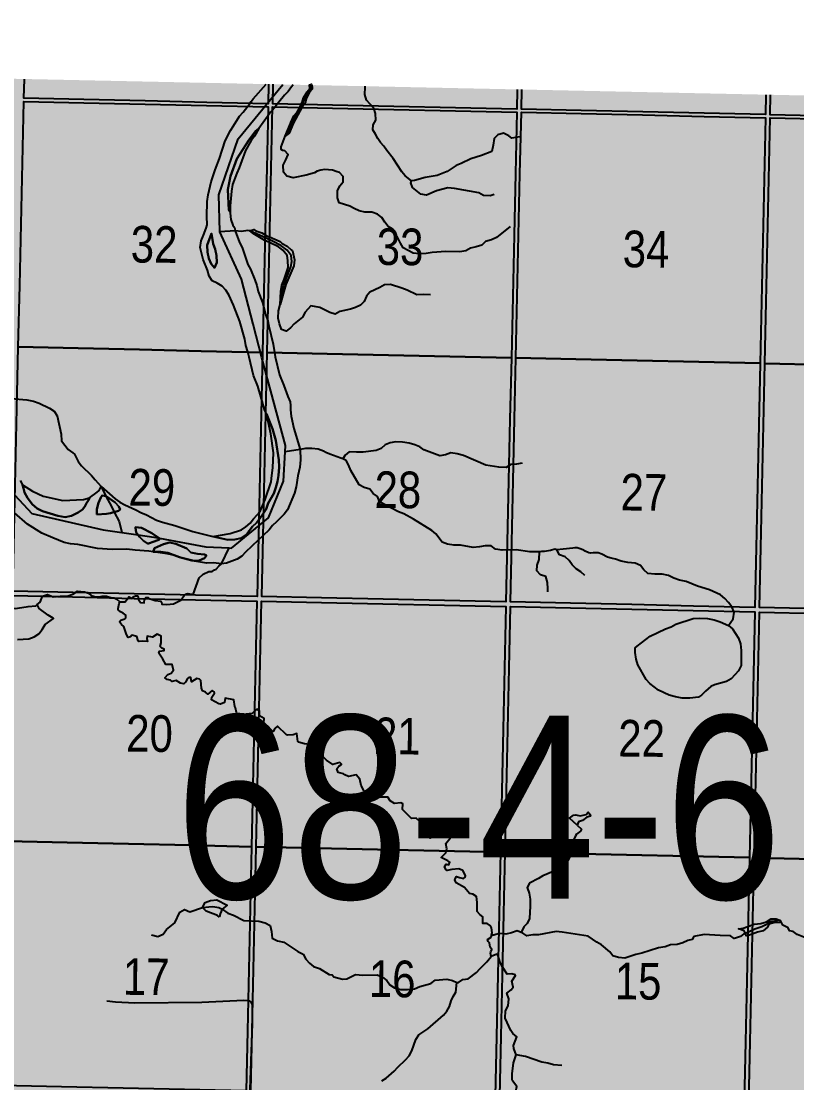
# Model space of a CAD drawing. Extents: x 406396 to 410344, y 6062839 to 6066265.
# Drawn here: x 409438.9 to 409607.9, y 6064032.7 to 6064264 of the extents above; entities that cross this region are included whole.
import ezdxf

# ---------------------------------------------------------------- set-up
doc = ezdxf.new("R2010")
doc.units = 0
doc.header["$LTSCALE"] = 5
doc.linetypes.add('DASHED2', pattern=[9.525, 6.35, -3.175])
for name, color, linetype in [('Quarters', 8, 'Continuous'), ('RoadSeg', 57, 'DASHED2'), ('T-WATER', 160, 'Continuous')]:
    doc.layers.add(name, color=color, linetype=linetype)
doc.layers.add('ROUTE-MAP-BACKGROUND-H', color=7, linetype='Continuous', true_color=0xf0ebff)
doc.styles.add('120', font='ARIALN.TTF', dxfattribs={"height": 13})

msp = doc.modelspace()

# ---------------------------------------------------------------- hatches: boundary and pattern name
at = {"layer": 'ROUTE-MAP-BACKGROUND-H'}
h = msp.add_hatch(color=256, dxfattribs=at)
h.dxf.hatch_style = 1
h.paths.add_polyline_path([(410258.66, 6063255.58), (410260.58, 6063368.34), (410268.76, 6064233.9), (408843.43, 6064264.01), (408831.79, 6063292.96), (408823.13, 6062965.95), (408855.63, 6062965.09), (408869, 6062964.74), (410253.21, 6062935.45)])

# ---------------------------------------------------------------- linework, layer by layer
at = {"layer": 'Quarters'}
for points in [[(409492.76, 6064250.29), (409492.67, 6064246.04), (409479.29, 6064246.33), (409465.9, 6064246.63), (409452.52, 6064246.92), (409439.47, 6064247.21), (409439.56, 6064251.41)], [(409546.97, 6064249.14), (409546.88, 6064244.85), (409533.49, 6064245.14), (409520.11, 6064245.44), (409506.72, 6064245.73), (409493.67, 6064246.02), (409493.77, 6064250.27)], [(409601.18, 6064248), (409601.08, 6064243.66), (409587.7, 6064243.95), (409574.32, 6064244.25), (409560.93, 6064244.54), (409547.88, 6064244.83), (409547.97, 6064249.12)], [(409655.38, 6064246.85), (409655.29, 6064242.47), (409641.91, 6064242.76), (409628.52, 6064243.06), (409615.14, 6064243.35), (409602.09, 6064243.64), (409602.18, 6064247.98)]]:
    msp.add_lwpolyline(points, dxfattribs=at)
for points in [[(409491.46, 6064191.85), (409478.07, 6064192.14), (409464.68, 6064192.44), (409451.29, 6064192.73), (409438.23, 6064193.02), (409438.54, 6064206.4), (409438.84, 6064219.78), (409439.15, 6064233.16), (409439.45, 6064246.54), (409452.5, 6064246.25), (409465.89, 6064245.96), (409479.27, 6064245.66), (409492.66, 6064245.37), (409492.36, 6064231.99), (409492.06, 6064218.61), (409491.76, 6064205.23)], [(409545.69, 6064190.66), (409532.3, 6064190.95), (409518.91, 6064191.25), (409505.52, 6064191.54), (409492.46, 6064191.83), (409492.76, 6064205.21), (409493.06, 6064218.59), (409493.36, 6064231.97), (409493.66, 6064245.35), (409506.71, 6064245.06), (409520.09, 6064244.77), (409533.48, 6064244.47), (409546.86, 6064244.18), (409546.57, 6064230.8), (409546.27, 6064217.42), (409545.98, 6064204.04)], [(409599.91, 6064189.47), (409586.52, 6064189.76), (409573.13, 6064190.06), (409559.75, 6064190.35), (409546.69, 6064190.64), (409546.98, 6064204.02), (409547.28, 6064217.4), (409547.57, 6064230.78), (409547.87, 6064244.16), (409560.92, 6064243.87), (409574.3, 6064243.58), (409587.69, 6064243.28), (409601.07, 6064242.99), (409600.78, 6064229.61), (409600.49, 6064216.23), (409600.2, 6064202.85)], [(409654.14, 6064188.28), (409640.75, 6064188.57), (409627.36, 6064188.87), (409613.97, 6064189.16), (409600.92, 6064189.45), (409601.21, 6064202.83), (409601.5, 6064216.21), (409601.79, 6064229.59), (409602.07, 6064242.97), (409615.12, 6064242.68), (409628.51, 6064242.39), (409641.89, 6064242.09), (409655.28, 6064241.8), (409654.99, 6064228.42), (409654.71, 6064215.04), (409654.43, 6064201.66)], [(409491.46, 6064191.85), (409491.16, 6064178.47), (409490.86, 6064165.09), (409490.56, 6064151.71), (409490.27, 6064138.66), (409476.88, 6064138.95), (409463.48, 6064139.25), (409450.09, 6064139.54), (409437.03, 6064139.83), (409437.32, 6064152.88), (409437.63, 6064166.26), (409437.93, 6064179.64), (409438.23, 6064193.02), (409451.29, 6064192.73), (409464.68, 6064192.44), (409478.07, 6064192.14)], [(409545.69, 6064190.66), (409545.39, 6064177.28), (409545.1, 6064163.9), (409544.81, 6064150.52), (409544.52, 6064137.47), (409531.13, 6064137.76), (409517.73, 6064138.06), (409504.34, 6064138.35), (409491.28, 6064138.64), (409491.57, 6064151.69), (409491.86, 6064165.07), (409492.16, 6064178.45), (409492.46, 6064191.83), (409505.52, 6064191.54), (409518.91, 6064191.25), (409532.3, 6064190.95)], [(409599.91, 6064189.47), (409599.63, 6064176.09), (409599.34, 6064162.71), (409599.05, 6064149.33), (409598.77, 6064136.28), (409585.37, 6064136.57), (409571.98, 6064136.87), (409558.58, 6064137.16), (409545.52, 6064137.45), (409545.81, 6064150.5), (409546.1, 6064163.88), (409546.4, 6064177.26), (409546.69, 6064190.64), (409559.75, 6064190.35), (409573.13, 6064190.06), (409586.52, 6064189.76)], [(409654.14, 6064188.28), (409653.86, 6064174.9), (409653.57, 6064161.52), (409653.29, 6064148.14), (409653.01, 6064135.09), (409639.62, 6064135.38), (409626.22, 6064135.68), (409612.83, 6064135.97), (409599.77, 6064136.26), (409600.05, 6064149.31), (409600.34, 6064162.69), (409600.63, 6064176.07), (409600.92, 6064189.45), (409613.97, 6064189.16), (409627.36, 6064188.87), (409640.75, 6064188.57)], [(409489.06, 6064084.13), (409475.66, 6064084.43), (409462.26, 6064084.72), (409448.86, 6064085.01), (409435.79, 6064085.3), (409436.1, 6064098.68), (409436.4, 6064112.06), (409436.7, 6064125.44), (409437.01, 6064138.83), (409450.07, 6064138.54), (409463.46, 6064138.24), (409476.86, 6064137.95), (409490.25, 6064137.66), (409489.95, 6064124.28), (409489.65, 6064110.9), (409489.36, 6064097.51)], [(409543.33, 6064082.94), (409529.93, 6064083.24), (409516.53, 6064083.53), (409503.13, 6064083.82), (409490.06, 6064084.11), (409490.36, 6064097.49), (409490.66, 6064110.87), (409490.96, 6064124.25), (409491.25, 6064137.64), (409504.31, 6064137.35), (409517.71, 6064137.05), (409531.1, 6064136.76), (409544.5, 6064136.47), (409544.2, 6064123.09), (409543.91, 6064109.71), (409543.62, 6064096.32)], [(409597.59, 6064081.75), (409584.19, 6064082.05), (409570.79, 6064082.34), (409557.39, 6064082.63), (409544.33, 6064082.92), (409544.62, 6064096.3), (409544.92, 6064109.68), (409545.21, 6064123.06), (409545.5, 6064136.45), (409558.56, 6064136.16), (409571.96, 6064135.87), (409585.35, 6064135.57), (409598.74, 6064135.28), (409598.46, 6064121.9), (409598.17, 6064108.52), (409597.88, 6064095.13)], [(409651.86, 6064080.56), (409638.46, 6064080.86), (409625.06, 6064081.15), (409611.66, 6064081.44), (409598.6, 6064081.73), (409598.88, 6064095.11), (409599.17, 6064108.49), (409599.46, 6064121.87), (409599.75, 6064135.26), (409612.81, 6064134.97), (409626.2, 6064134.68), (409639.6, 6064134.38), (409652.99, 6064134.09), (409652.71, 6064120.71), (409652.43, 6064107.32), (409652.14, 6064093.94)], [(409489.06, 6064084.13), (409488.76, 6064070.75), (409488.46, 6064057.37), (409488.16, 6064043.99), (409487.87, 6064030.94), (409474.47, 6064031.24), (409461.07, 6064031.53), (409447.66, 6064031.82), (409434.59, 6064032.11), (409434.89, 6064045.16), (409435.19, 6064058.54), (409435.49, 6064071.92), (409435.79, 6064085.3), (409448.86, 6064085.01), (409462.26, 6064084.72), (409475.66, 6064084.43)], [(409543.33, 6064082.94), (409543.03, 6064069.56), (409542.74, 6064056.18), (409542.45, 6064042.8), (409542.16, 6064029.75), (409528.76, 6064030.05), (409515.35, 6064030.34), (409501.95, 6064030.63), (409488.88, 6064030.92), (409489.17, 6064043.97), (409489.47, 6064057.35), (409489.76, 6064070.73), (409490.06, 6064084.11), (409503.13, 6064083.82), (409516.53, 6064083.53), (409529.93, 6064083.24)], [(409597.59, 6064081.75), (409597.3, 6064068.37), (409597.02, 6064054.99), (409596.73, 6064041.61), (409596.45, 6064028.56), (409583.04, 6064028.86), (409569.64, 6064029.15), (409556.23, 6064029.44), (409543.16, 6064029.73), (409543.45, 6064042.78), (409543.74, 6064056.16), (409544.04, 6064069.54), (409544.33, 6064082.92), (409557.39, 6064082.63), (409570.79, 6064082.34), (409584.19, 6064082.05)], [(409651.86, 6064080.56), (409651.58, 6064067.18), (409651.29, 6064053.8), (409651.01, 6064040.42), (409650.73, 6064027.37), (409637.33, 6064027.67), (409623.92, 6064027.96), (409610.52, 6064028.25), (409597.45, 6064028.54), (409597.73, 6064041.59), (409598.02, 6064054.97), (409598.31, 6064068.35), (409598.6, 6064081.73), (409611.66, 6064081.44), (409625.06, 6064081.15), (409638.46, 6064080.86)]]:
    msp.add_lwpolyline(points, close=True, dxfattribs=at)
at = {"layer": 'RoadSeg'}
msp.add_lwpolyline([(409487.24, 6063967.32), (409487.48, 6063977.78), (409487.85, 6063986.53), (409487.75, 6063988.56), (409488.31, 6064017.95), (409488.61, 6064020.68), (409488.45, 6064022.14), (409489.28, 6064045.57), (409489.25, 6064049.76), (409489.01, 6064050.26), (409488.45, 6064050.56), (409487.35, 6064050.6), (409478.2, 6064050.2), (409463.62, 6064050.06), (409459.39, 6064050.23), (409457.5, 6064050.46)], dxfattribs=at)
at = {"layer": 'T-WATER'}
for p, q in [((409485.49, 6064218.34), (409482.17, 6064218.11)), ((409499.68, 6064170.69), (409496.42, 6064170.16)), ((409456.26, 6064162.6), (409457.34, 6064160.5)), ((409460.77, 6064152.61), (409464.32, 6064152.08)), ((409482.49, 6064145.76), (409484.22, 6064149.23))]:
    msp.add_line(p, q, dxfattribs=at)
for points in [[(409498.13, 6064250.18), (409497.74, 6064249.69), (409497.04, 6064248.73), (409496.22, 6064247.87), (409494.99, 6064246.35), (409494.72, 6064246.02), (409494.18, 6064245.36), (409493.61, 6064244.65), (409493.22, 6064244.17), (409492.57, 6064243.22), (409490.65, 6064240.63), (409489.91, 6064240.04), (409488.47, 6064238.11), (409485.85, 6064233.99), (409484.51, 6064230.23), (409483.92, 6064227.37), (409484.14, 6064222.83), (409484.39, 6064222.5), (409484.39, 6064222.17), (409484.58, 6064220.77), (409484.97, 6064219.53), (409485.35, 6064219.07), (409485.41, 6064218.78), (409485.49, 6064218.34), (409486.41, 6064215.77), (409487.01, 6064214.69), (409488.26, 6064211.02), (409488.83, 6064209.95), (409489.79, 6064207.64), (409490.2, 6064206.43), (409490.52, 6064205.12), (409491.43, 6064202.75), (409491.65, 6064201.88), (409492.09, 6064200.13), (409492.54, 6064198.94), (409492.58, 6064198.71), (409492.8, 6064197.56), (409493.76, 6064193.64), (409494.04, 6064191.82), (409494.19, 6064190.87), (409495.16, 6064186.95), (409496.13, 6064184.65), (409496.95, 6064182.2), (409497.47, 6064181.06), (409497.56, 6064180.24), (409497.53, 6064179.34), (409497.69, 6064177.91), (409498.29, 6064175.27), (409499.68, 6064170.69), (409499.71, 6064168.42), (409499.58, 6064166.81), (409499.16, 6064164.93), (409498.76, 6064162.51), (409498.41, 6064161.15), (409496.9, 6064157.55), (409496.18, 6064156.59), (409494.53, 6064154.89), (409493.61, 6064154.14), (409492.91, 6064153.15), (409491.54, 6064151.86), (409490.51, 6064150.9), (409487.74, 6064148.3), (409486.95, 6064147.43), (409485.94, 6064146.8), (409483.61, 6064145.88), (409482.49, 6064145.76), (409480.77, 6064145.98), (409479.26, 6064145.94), (409477.05, 6064146.29), (409476.02, 6064146.4), (409473.33, 6064147.14), (409472.08, 6064147.62), (409470.67, 6064147.94), (409467.65, 6064148.37), (409469.28, 6064148.36), (409470.81, 6064148.16), (409473.35, 6064147.25), (409476.55, 6064146.42), (409477.66, 6064146.52), (409478.78, 6064147.03), (409479.27, 6064147.57), (409478.81, 6064147.77), (409477.25, 6064147.96), (409475.83, 6064148.27), (409474.95, 6064149.09), (409472.54, 6064150.12), (409471.21, 6064150.38), (409469.91, 6064150.05), (409467.9, 6064149.19), (409467.65, 6064148.37), (409466.66, 6064148.5), (409463.67, 6064148.77), (409461.86, 6064148.93), (409458.72, 6064148.89), (409455.49, 6064149.13), (409451.17, 6064149.97), (409449.6, 6064150.13), (409448.2, 6064150.45), (409445.75, 6064151.41), (409443.35, 6064152.42), (409440.27, 6064154.39), (409437.38, 6064156.91)], [(409438.62, 6064163.91), (409439.18, 6064163), (409439.39, 6064162.28), (409439.59, 6064161.32), (409440.24, 6064160.16), (409441.24, 6064158.78), (409442.31, 6064157.85), (409443.47, 6064157.24), (409446.86, 6064156.24), (409448.46, 6064155.97), (409449.8, 6064156.26), (409451.31, 6064156.95), (409452.21, 6064157.58), (409452.74, 6064158.29), (409453.07, 6064159), (409453.5, 6064159.61), (409453.72, 6064160.14), (409455.4, 6064161.37), (409455.83, 6064161.71), (409456.26, 6064162.6), (409459.35, 6064159.91), (409460.33, 6064159.18), (409461.45, 6064158.6), (409463.86, 6064157.52), (409464.9, 6064156.93), (409466.14, 6064156.45), (409468.38, 6064155.31), (409469.66, 6064154.87), (409472.38, 6064154.13), (409476.26, 6064152.83), (409480.63, 6064151.69), (409483.91, 6064151.02), (409485.45, 6064151.09), (409486.78, 6064151.39), (409487.81, 6064152.01), (409488.35, 6064152.57), (409488.52, 6064152.99), (409489.27, 6064153.93), (409490.12, 6064154.73), (409490.61, 6064155.31), (409490.89, 6064155.65), (409491.65, 6064156.79), (409492.24, 6064157.69), (409492.68, 6064158.95), (409493.91, 6064161.12), (409494.36, 6064162.38), (409494.72, 6064163.73), (409494.93, 6064165.02), (409495.06, 6064166.85), (409495.03, 6064168.45), (409494.34, 6064172.66), (409493.61, 6064175.2), (409492.32, 6064178.46), (409492.14, 6064178.9), (409491.92, 6064179.42), (409491.2, 6064181.72), (409490.45, 6064184.48), (409489.48, 6064186.82), (409488.56, 6064190.79), (409488.23, 6064191.94), (409487.83, 6064193.34), (409487.6, 6064194.74), (409486.49, 6064198.54), (409485.15, 6064202.14), (409484.13, 6064204.42), (409483.46, 6064205.41), (409482.63, 6064206.25), (409481.58, 6064206.9), (409480.46, 6064207.47), (409479.81, 6064208.46), (409479.47, 6064209.77), (409478.5, 6064212.09), (409477.86, 6064214.71), (409478.08, 6064216.17), (409478.6, 6064217.37), (409479.15, 6064218.92), (409479.42, 6064219.67), (409479.34, 6064221.47), (409479.39, 6064224.73), (409479.63, 6064226.21), (409480.29, 6064229), (409481.11, 6064231.62), (409482.05, 6064234.09), (409483.32, 6064237.95), (409484.45, 6064240.23), (409485.16, 6064241.22), (409486.46, 6064243.29), (409487.25, 6064244.18), (409488.25, 6064245.49), (409488.75, 6064246.15), (409489, 6064246.48), (409489.44, 6064247.06), (409492.24, 6064250.3)], [(409482.17, 6064218.11), (409482.15, 6064218.16), (409481.91, 6064226.16), (409486.15, 6064238.4), (409495.89, 6064250.22)], [(409496.41, 6064238.94), (409496.56, 6064239.17), (409497.06, 6064239.83), (409497.42, 6064240.64), (409497.91, 6064241.74), (409498.59, 6064243.3), (409499.23, 6064244.15), (409499.95, 6064245.44), (409500.56, 6064246.78), (409500.95, 6064247.68), (409501.78, 6064249.02), (409502, 6064249.29), (409502.01, 6064249.91), (409502.07, 6064250.09)], [(409523.93, 6064229.21), (409522.57, 6064230.32), (409521.79, 6064231.2), (409519.96, 6064234.1), (409518.53, 6064235.84), (409517.9, 6064236.77), (409517.16, 6064237.55), (409516.57, 6064238.42), (409516.08, 6064239.42), (409515.5, 6064240.31), (409515.55, 6064241.46), (409516.16, 6064242.47), (409516.08, 6064243.87), (409515.75, 6064245.09), (409514.12, 6064246.8), (409513.78, 6064248.06), (409513.8, 6064249.66), (409513.8, 6064249.85)], [(409500.98, 6064230.43), (409498.14, 6064229.86), (409496.77, 6064230.21), (409496.03, 6064231.13), (409495.95, 6064232.65), (409496.55, 6064233.77), (409497.03, 6064234.96), (409496.3, 6064235.74), (409495.89, 6064235.84), (409495.53, 6064236.02), (409495.53, 6064236.67), (409496.41, 6064238.94)], [(409547.55, 6064238.85), (409545.81, 6064238.54), (409545.12, 6064239.06), (409543.99, 6064239.6), (409542.72, 6064239.26), (409541.93, 6064238.42), (409541.75, 6064237), (409541.45, 6064235.65), (409539.17, 6064234.74), (409536.84, 6064234), (409534.77, 6064233.02), (409533.63, 6064232.57), (409531.71, 6064231.29), (409529.54, 6064230.38), (409526.93, 6064229.93), (409524.59, 6064229.28), (409523.93, 6064229.21)], [(409545.46, 6064219.25), (409542.46, 6064216.85), (409541.33, 6064216.36), (409540.08, 6064216), (409539.23, 6064215.23), (409538.02, 6064214.85), (409536.77, 6064214.59), (409535.79, 6064213.95), (409534.49, 6064213.73), (409531.38, 6064213.84), (409528.45, 6064213.61), (409527.15, 6064213.38), (409525.69, 6064213.34), (409524.28, 6064213.47), (409522.1, 6064214.6), (409521.52, 6064215.62), (409521.05, 6064216.69), (409519.85, 6064218.68), (409518.84, 6064219.31), (409518.1, 6064220.23), (409517.44, 6064221.22), (409516.49, 6064221.94), (409515.3, 6064222.41), (409513.76, 6064222.4), (409512.49, 6064222.72), (409511.45, 6064223.17), (409510.49, 6064223.72), (409508.16, 6064224.44), (409507.8, 6064225.55), (409507.79, 6064227.04), (409508.29, 6064228.17), (409509.06, 6064229.04), (409509.05, 6064230.2), (409508.24, 6064231.03), (409507.73, 6064231.18), (409506.69, 6064231.58), (409504.94, 6064231.71), (409504.18, 6064231.58), (409503.37, 6064231.32), (409502.78, 6064230.95), (409500.98, 6064230.43)], [(409541.94, 6064226.26), (409541.1, 6064225.96), (409539.65, 6064226.04), (409538.63, 6064226.6), (409533.32, 6064227.59), (409531.88, 6064227.71), (409529.41, 6064227.03), (409527.23, 6064226.1), (409525.93, 6064226.29), (409524.18, 6064227.74), (409523.79, 6064228.82), (409523.93, 6064229.21)], [(409489.4, 6064198), (409486.85, 6064207.81), (409482.17, 6064218.11)], [(409495.3, 6064202.28), (409496.02, 6064206.33), (409497.66, 6064210.47), (409497.83, 6064211.63), (409497.68, 6064212.97), (409496.84, 6064214.09), (409495.42, 6064215.1), (409493.65, 6064216.07), (409491.45, 6064217.07), (409490.16, 6064217.71), (409488.67, 6064218.31), (409488.27, 6064218.38), (409486.89, 6064218.2), (409485.49, 6064218.34)], [(409528.1, 6064204.38), (409526.47, 6064204.43), (409525.1, 6064204.38), (409523.01, 6064205.4), (409521.81, 6064205.86), (409519.32, 6064206.66), (409518.02, 6064206.54), (409517.02, 6064205.97), (409514.84, 6064205), (409514.12, 6064204.06), (409513.62, 6064202.91), (409512.83, 6064202.14), (409511.74, 6064201.64), (409510.63, 6064201.24), (409508.29, 6064200.72), (409507.32, 6064200.14), (409506.1, 6064200.55), (409503.98, 6064201.6), (409501.97, 6064202.01), (409500.76, 6064200.58), (409500.17, 6064199.5), (409498.35, 6064198.03), (409497.53, 6064197.17), (409496.6, 6064196.46), (409495.6, 6064196.85), (409495.19, 6064198.03), (409494.9, 6064199.29), (409494.96, 6064200.91), (409495.3, 6064202.28)], [(409496.42, 6064170.16), (409496.5, 6064171.57), (409491.32, 6064190.63), (409489.4, 6064198)], [(409430.53, 6064177.67), (409430.82, 6064177.91), (409431.52, 6064178.99), (409432.33, 6064179.97), (409433.23, 6064180.85), (409434.94, 6064182.02), (409436.23, 6064182), (409437.51, 6064181.69), (409439.21, 6064181.6)], [(409439.21, 6064181.6), (409440.08, 6064181.53), (409441.51, 6064181.24), (409442.78, 6064180.81), (409445.05, 6064179.7), (409446.05, 6064179.01), (409446.72, 6064178.04), (409447.55, 6064174.05), (409447.66, 6064172.55), (409449.08, 6064170.66), (409450.09, 6064169.99), (409450.48, 6064169.63), (409451.29, 6064168.07), (409451.97, 6064167.09), (409454.21, 6064165.04), (409454.96, 6064164.08), (409456.26, 6064162.6)], [(409428.13, 6064174.47), (409434.61, 6064163.8), (409441.2, 6064156.74), (409456.73, 6064153.21), (409460.77, 6064152.61)], [(409508.96, 6064168.63), (409508.54, 6064168.82), (409506.14, 6064169.63), (409505.24, 6064170.05), (409504.75, 6064170.31), (409503.58, 6064170.72), (409502.18, 6064170.91), (409500.79, 6064170.9), (409499.68, 6064170.69)], [(409548.05, 6064167.68), (409546.79, 6064167.45), (409545.6, 6064167.4), (409544.56, 6064166.79), (409542.95, 6064166.84), (409540.1, 6064167.27), (409535.25, 6064169.4), (409533.89, 6064169.73), (409532.51, 6064169.92), (409531.33, 6064169.5), (409530.11, 6064169.32), (409526.58, 6064170.63), (409525.71, 6064171.28), (409524.68, 6064171.7), (409523.44, 6064172.08), (409521.94, 6064172.27), (409520.51, 6064172.32), (409519.27, 6064172.13), (409518.2, 6064171.68), (409517.35, 6064170.92), (409516.23, 6064170.45), (409513.4, 6064170.13), (409511.92, 6064170.08), (409510.34, 6064170.14), (409509.48, 6064169.42), (409508.96, 6064168.63)], [(409484.22, 6064149.23), (409484.73, 6064149.21), (409492.74, 6064155.8), (409496.03, 6064163.8), (409496.42, 6064170.16)], [(409510.23, 6064167.32), (409509.68, 6064168.3), (409508.96, 6064168.63)], [(409551.82, 6064148.4), (409551.18, 6064148.36), (409549.7, 6064148.39), (409546.73, 6064148.79), (409543.67, 6064148.74), (409542.26, 6064148.95), (409541.31, 6064149.66), (409540, 6064149.7), (409538.73, 6064149.45), (409537.4, 6064149.31), (409534.61, 6064149.8), (409533.14, 6064149.83), (409531.74, 6064150.04), (409530.6, 6064150.51), (409529.23, 6064152.33), (409528.33, 6064153.01), (409524.37, 6064155.52), (409522.27, 6064156.65), (409521.11, 6064157.07), (409517.9, 6064158.74), (409516.98, 6064159.32), (409516.5, 6064160.42), (409515.56, 6064161.12), (409514.86, 6064162.03), (409513.58, 6064162.41), (409512.54, 6064163.01), (409510.68, 6064166.09), (409510.23, 6064167.32)], [(409457.34, 6064160.5), (409458.51, 6064158.23), (409459.12, 6064157.04)], [(409459.12, 6064157.04), (409460.18, 6064154.96), (409460.77, 6064152.61)], [(409426.2, 6064154.57), (409427.61, 6064153.69), (409429.38, 6064150.52), (409430.86, 6064148.63), (409431.35, 6064147.48), (409432.03, 6064146.5), (409432.33, 6064145.17), (409432.25, 6064143.5), (409432.02, 6064141.98), (409431.76, 6064139.31), (409432.62, 6064137.96), (409433.53, 6064137.17), (409434.67, 6064136.61), (409435.93, 6064136.14), (409437.58, 6064136.06), (409439.03, 6064136.22), (409440.39, 6064136.5), (409442.04, 6064136.59), (409442.36, 6064136.87)], [(409464.32, 6064152.08), (409467.79, 6064151.56), (409469.02, 6064151.33)], [(409469.02, 6064151.33), (409479.09, 6064149.45), (409484.22, 6064149.23)], [(409553.64, 6064139.65), (409553.67, 6064140.3), (409553.54, 6064141.69), (409553.22, 6064142.97), (409552.01, 6064143.4), (409551.21, 6064144.26), (409551.31, 6064145.44), (409551.74, 6064146.7), (409551.82, 6064148.4)], [(409555.59, 6064148.85), (409555.15, 6064148.96), (409554.21, 6064148.7), (409552.88, 6064148.46), (409552.25, 6064148.42), (409551.97, 6064148.41), (409551.82, 6064148.4)], [(409593, 6064132.34), (409594.05, 6064133.78), (409594.24, 6064135.26), (409593.71, 6064136.39), (409592.99, 6064137.37), (409592.19, 6064138.24), (409591.25, 6064139.03), (409588.84, 6064140.07), (409586.27, 6064140.93), (409583.81, 6064141.93), (409582.35, 6064142.18), (409581.12, 6064142.66), (409579.95, 6064143.23), (409578.54, 6064143.52), (409576.96, 6064143.51), (409575.46, 6064143.66), (409574.58, 6064144.47), (409573.82, 6064145.41), (409572.64, 6064145.9), (409571.08, 6064146.09), (409569.65, 6064146.38), (409568.38, 6064146.78), (409567.42, 6064146.98), (409566.65, 6064147.25), (409565.43, 6064147.89), (409564.61, 6064148.17), (409563.51, 6064148.17), (409563, 6064148.09), (409562.55, 6064148.15), (409561.78, 6064148.51), (409561.48, 6064148.71), (409560.48, 6064149.11), (409560.06, 6064149.23), (409559.52, 6064149.25), (409559.07, 6064149.2), (409557.01, 6064148.94), (409555.59, 6064148.85)], [(409561.73, 6064143.21), (409560.82, 6064144.04), (409559.78, 6064144.68), (409558.97, 6064145.53), (409558.3, 6064146.51), (409557.4, 6064147.29), (409556.21, 6064147.7), (409555.59, 6064148.85)], [(409460.36, 6064137.47), (409461.52, 6064137.47), (409462.34, 6064138.55), (409462.91, 6064138.2), (409463.29, 6064138.56), (409463.76, 6064138.79), (409464.26, 6064138.78), (409464.4, 6064137.97), (409464.86, 6064137.36), (409465.63, 6064137.3), (409465.77, 6064138.02), (409466.01, 6064138.41), (409466.53, 6064138.4), (409466.77, 6064138.22), (409468.07, 6064137.81), (409469.28, 6064137.66), (409469.42, 6064137.42), (409469.5, 6064137), (409470.59, 6064136.9), (409472.06, 6064137.07), (409473.04, 6064137.58), (409473.68, 6064137.82), (409474.36, 6064138.89), (409474.88, 6064139.26), (409475.17, 6064139.3), (409476.31, 6064139.1), (409477.67, 6064142.69), (409478.52, 6064143.5), (409479.78, 6064144.1), (409480.51, 6064144.09), (409481.02, 6064144.48), (409481.38, 6064144.63), (409481.92, 6064145.25), (409482.49, 6064145.76)], [(409442.36, 6064136.87), (409443.02, 6064137.44), (409443.47, 6064138.71), (409444.61, 6064139.07), (409445.86, 6064138.6), (409447.34, 6064138.73), (409448.9, 6064138.75), (409450.15, 6064139.13), (409451.13, 6064139.8), (409452.63, 6064139.69), (409453.54, 6064139.4), (409454.09, 6064138.89), (409455.11, 6064138.56)], [(409455.11, 6064138.56), (409455.89, 6064138.56), (409456.49, 6064138.69), (409457.42, 6064138.7), (409458.36, 6064138.46), (409459.09, 6064138.39), (409459.7, 6064138.07), (409460.36, 6064137.47)], [(409438.09, 6064129.28), (409440.52, 6064129.41), (409441.7, 6064129.83), (409442.71, 6064130.48), (409443.44, 6064131.44), (409444.06, 6064132.52), (409445.89, 6064133.84), (409445.82, 6064133.96), (409444.75, 6064134.6), (409442.8, 6064136.03), (409442.36, 6064136.87)], [(409541.39, 6064064.87), (409541.5, 6064065.37), (409541.33, 6064066.48), (409541.12, 6064066.89), (409540.45, 6064067.42), (409539.46, 6064067.36), (409539.48, 6064068.81), (409538.79, 6064069.33), (409538.27, 6064070), (409538.22, 6064071.99), (409538.09, 6064073.26), (409537.28, 6064073.8), (409536.59, 6064073.9), (409535.49, 6064075.25), (409533.66, 6064076.28), (409533.39, 6064076.93), (409533.42, 6064077.12), (409533.76, 6064077.62), (409534.38, 6064077.4), (409535.27, 6064077.22), (409535.61, 6064077.5), (409535.72, 6064077.83), (409535.11, 6064078.93), (409534.23, 6064079.27), (409532.71, 6064079.19), (409531.68, 6064078.91), (409531.51, 6064079.07), (409531.15, 6064079.77), (409531.51, 6064080.3), (409532.08, 6064080.17), (409532.27, 6064080.72), (409531.87, 6064081.07), (409530.38, 6064081.76), (409531.41, 6064082.8), (409531.66, 6064083.64), (409531.39, 6064084.82), (409532.34, 6064085.96), (409531.08, 6064086.74), (409530.05, 6064086.38), (409529.29, 6064086.53), (409527.97, 6064085.99), (409525.78, 6064089.54), (409524.94, 6064090.35), (409523.91, 6064090.3), (409521.93, 6064092.2), (409522.07, 6064093.5), (409521.62, 6064093.68), (409520.19, 6064093.53), (409519.27, 6064094.13), (409518.77, 6064094.9), (409516.58, 6064094.91), (409515.6, 6064095.12), (409514.4, 6064095.59), (409513.52, 6064096.39), (409512.95, 6064097.48), (409512.65, 6064098.81), (409511.85, 6064099.82), (409510.21, 6064099.42), (409509.43, 6064099.77), (409509.09, 6064100), (409507.95, 6064100.26), (409507.68, 6064101.09), (409508.08, 6064101.67), (409508.65, 6064102.07), (409508.65, 6064102.14), (409508.28, 6064102.47), (409506.79, 6064102.04), (409505.43, 6064102.97), (409504.51, 6064103.82), (409504.55, 6064104.93), (409504.3, 6064105.14), (409503.43, 6064105.53), (409502.59, 6064106.23), (409500.57, 6064106.51), (409499.27, 6064106.91), (409499.12, 6064107.05), (409498.93, 6064108.76), (409498.11, 6064108.53), (409496.91, 6064108.41), (409496.69, 6064108.49), (409494.7, 6064110.42), (409494.13, 6064109.89), (409493.81, 6064109.2), (409493.42, 6064109.5), (409492.65, 6064110.39), (409491.79, 6064110.4), (409491.72, 6064111.05), (409491.79, 6064112.06), (409490.78, 6064112.62), (409490.83, 6064113.76), (409490.22, 6064114.07), (409489.2, 6064113.14), (409487.89, 6064112.99), (409487.91, 6064111.64), (409487.48, 6064111.73), (409486.91, 6064112.01), (409486.05, 6064112.8), (409485.78, 6064113.37), (409485.54, 6064114.41), (409485.41, 6064114.66), (409485.17, 6064116.11), (409483.34, 6064116.5), (409483.19, 6064115.54), (409482.28, 6064115.17), (409481.97, 6064115.25), (409480.33, 6064116.13), (409480.4, 6064116.72), (409481, 6064117.61), (409480.9, 6064117.89), (409480.48, 6064118.17), (409479.51, 6064117.39), (409479, 6064117.8), (409478.4, 6064118.06), (409478.17, 6064118.65), (409478.03, 6064120.35), (409477.69, 6064120.64), (409477.11, 6064120.79), (409475.97, 6064120.02), (409475.8, 6064120.97), (409475.37, 6064120.99), (409475.13, 6064120.78), (409474.7, 6064119.97), (409474.33, 6064119.58), (409473.59, 6064119.78), (409472.65, 6064120.33), (409471.74, 6064120.09), (409471.37, 6064120.42), (409470.7, 6064120.59), (409470.24, 6064120.87), (409470.25, 6064120.98), (409470.82, 6064121.64), (409471.52, 6064121.92), (409472.07, 6064122.61), (409471.75, 6064123.84), (409470.37, 6064123.8), (409469.73, 6064124.97), (409468.85, 6064126.27), (409469.01, 6064126.7), (409470, 6064126.91), (409470, 6064127.17), (409469.5, 6064127.41), (409469.18, 6064127.78), (409469.4, 6064128.57), (409469.37, 6064130.03), (409468.47, 6064130.45), (409467.46, 6064129.77), (409466.29, 6064130.01), (409466.24, 6064129.5), (409466.38, 6064128.82), (409465.26, 6064128.92), (409464.56, 6064128.81), (409464.38, 6064128.95), (409464.08, 6064129.93), (409463, 6064130.22), (409462.68, 6064129.85), (409462.19, 6064129.74), (409461.78, 6064130.36), (409461.21, 6064132.1), (409460.69, 6064132.55), (409460.25, 6064133.12), (409460.56, 6064133.46), (409461.48, 6064133.79), (409461.66, 6064134.01), (409461.69, 6064134.58), (409461.06, 6064135.03), (409460.49, 6064135.31), (409460.03, 6064135.72), (409459.97, 6064136), (409460.2, 6064137.09), (409460.36, 6064137.47)], [(409560.02, 6064088.81), (409561, 6064087.94), (409560.79, 6064087.52), (409559.88, 6064086.84), (409559.67, 6064086.5), (409559.33, 6064085.67), (409558.69, 6064082.92), (409558.3, 6064081.65), (409557.68, 6064080.6), (409556.97, 6064079.65), (409555.98, 6064079.06), (409554.83, 6064078.75), (409552.53, 6064077.81), (409551.57, 6064077.17), (409549.63, 6064076.15), (409549.12, 6064075.2), (409549.56, 6064074), (409549.82, 6064072.69), (409549.81, 6064071.18), (409549.62, 6064068.45), (409549.13, 6064067.36), (409548.42, 6064066.64), (409547.85, 6064065.43)], [(409478.35, 6064070.84), (409480.49, 6064071.1), (409481.04, 6064071.04), (409481.97, 6064070.84), (409482.67, 6064070.51)], [(409467.27, 6064064.95), (409468.66, 6064064.56), (409469.78, 6064065.07), (409470.5, 6064066.06), (409472.32, 6064067.56), (409473.41, 6064069.88), (409474.45, 6064070.46), (409475.63, 6064069.96), (409478.35, 6064070.84)], [(409482.67, 6064070.51), (409483.86, 6064069.67), (409485.11, 6064069.22), (409487.35, 6064068.07), (409490.67, 6064067.93), (409492.04, 6064067.57), (409493.12, 6064066.97), (409493.44, 6064065.64), (409493.57, 6064064.16), (409494.71, 6064063.61), (409496.13, 6064063.3), (409499.18, 6064061.27), (409500.3, 6064060.69), (409500.91, 6064059.65), (409501.66, 6064058.73), (409502.6, 6064058), (409503.89, 6064057.59), (409505.97, 6064056.29), (409506.61, 6064056.21), (409507, 6064055.78), (409508.92, 6064055.27), (409509.84, 6064055.33), (409511.75, 6064056.26), (409513.32, 6064056.14), (409516.44, 6064056.19), (409517.59, 6064055.69), (409518.53, 6064054.98), (409519.17, 6064053.99), (409520.23, 6064053.37), (409521.57, 6064053.03), (409523.09, 6064052.98), (409524.58, 6064053.15)], [(409604.33, 6064068.05), (409602.36, 6064067.85), (409601.53, 6064067.42), (409601.01, 6064067.03), (409600.29, 6064066.69), (409598.74, 6064066.19), (409596.73, 6064065.19)], [(409616.21, 6064057.07), (409615.94, 6064057.18), (409615.64, 6064057.31), (409616.15, 6064058.5), (409616.11, 6064059.78), (409616.02, 6064060.22), (409614, 6064062.76), (409613.98, 6064062.78), (409613.69, 6064062.99), (409613.46, 6064063.02), (409613.19, 6064063.05), (409612.66, 6064063.1), (409610.72, 6064064.01), (409610.44, 6064064.38), (409610.19, 6064064.56), (409609.41, 6064064.39), (409607.96, 6064065), (409607.1, 6064065.65), (409606.28, 6064065.78), (409606.02, 6064066.43), (409604.85, 6064067.01), (409604.33, 6064068.05)], [(409541.26, 6064060.21), (409541.13, 6064060.95), (409541.2, 6064061.25), (409541.47, 6064061.74), (409541.08, 6064062.24), (409540.91, 6064063.16), (409540.65, 6064063.46), (409540.49, 6064063.9), (409541.29, 6064064.42), (409541.33, 6064064.64), (409541.39, 6064064.87)], [(409547.85, 6064065.43), (409546.93, 6064065.79), (409545.74, 6064065.37), (409544.47, 6064065.08), (409543.04, 6064065.23), (409541.86, 6064064.86), (409541.39, 6064064.87)], [(409596.73, 6064065.19), (409596.37, 6064065.15), (409595.61, 6064064.55), (409594.57, 6064064.2), (409594.24, 6064064.13), (409593.48, 6064064.68), (409591.2, 6064064.8), (409587.71, 6064065.02), (409585.45, 6064064.59), (409585.12, 6064063.91), (409584.15, 6064063.71), (409583.07, 6064063.16), (409581.84, 6064062.8), (409580.34, 6064062.76), (409579.18, 6064062.31), (409577.78, 6064062.1), (409574.1, 6064060.92), (409572.8, 6064060.61), (409570.42, 6064059.87), (409569.01, 6064059.96), (409567.81, 6064060.33), (409567.13, 6064061.24), (409565.33, 6064062.73), (409564.3, 6064063.35), (409562.42, 6064064.66), (409556.77, 6064065.52), (409555.44, 6064065.64), (409551.64, 6064064.94), (409550.39, 6064064.91), (409549.06, 6064064.7), (409548.18, 6064065.28), (409547.85, 6064065.43)], [(409533.84, 6064054.51), (409534.17, 6064054.54), (409535.09, 6064055.18), (409536.3, 6064055.34), (409538.06, 6064056.69), (409538.8, 6064057.53), (409540.35, 6064059.05), (409541.26, 6064060.21)], [(409546.73, 6064038.76), (409546.22, 6064040.13), (409546.16, 6064040.83), (409546.89, 6064042.68), (409546, 6064043.45), (409545.56, 6064044.07), (409544.37, 6064046.75), (409544.41, 6064048.37), (409545, 6064049.43), (409545.15, 6064050.96), (409544.73, 6064052.21), (409545.62, 6064052.91), (409546.1, 6064053.5), (409545.82, 6064054.83), (409546.6, 6064056.08), (409546.54, 6064056.22), (409545.83, 6064056.45), (409544.76, 6064056.33), (409543.67, 6064058), (409543.15, 6064059.1), (409542.78, 6064060.33), (409542.52, 6064060.68), (409541.26, 6064060.21)], [(409524.58, 6064053.15), (409525.73, 6064053.66), (409528.15, 6064054.35), (409529.05, 6064055.02), (409531.63, 6064055.23), (409532.88, 6064054.96), (409533.84, 6064054.51)], [(409517.45, 6064033.07), (409518.38, 6064033.65), (409520.16, 6064035.18), (409520.96, 6064036.06), (409522.65, 6064037.69), (409523.4, 6064038.57), (409524.02, 6064039.61), (409524.84, 6064042.13), (409525.51, 6064043.14), (409527.48, 6064044.45), (409530.87, 6064047.42), (409531.6, 6064048.26), (409532.23, 6064049.3), (409532.55, 6064050.54), (409533.03, 6064051.51), (409533.62, 6064052.44), (409533.84, 6064054.51)], [(409547.17, 6064029.45), (409546.69, 6064030.87), (409546.85, 6064031.86), (409545.95, 6064033.11), (409545.88, 6064033.41), (409545.89, 6064034.62), (409546.18, 6064037.01), (409546.73, 6064038.76)], [(409556.67, 6064036.44), (409554.9, 6064036.59), (409553.67, 6064036.95), (409552.36, 6064037.16), (409548.8, 6064038.38), (409546.73, 6064038.76)]]:
    msp.add_lwpolyline(points, dxfattribs=at)
for points in [[(409496.41, 6064238.94), (409497.58, 6064241.7), (409497.6, 6064241.96), (409498.31, 6064243.42), (409499.02, 6064244.18), (409499.56, 6064245.24), (409499.89, 6064245.9), (409500.06, 6064246.23), (409500.08, 6064246.28), (409500.42, 6064247.3), (409501.16, 6064248.59), (409501.78, 6064249.36), (409501.71, 6064250.18), (409502.12, 6064250.26), (409502.31, 6064249.64), (409502.25, 6064249.19), (409501.71, 6064248.54), (409501.1, 6064247.46), (409500.93, 6064246.91), (409500.85, 6064246.28), (409500.74, 6064246.22), (409500.5, 6064246.08), (409500.4, 6064245.89), (409500.04, 6064245.23), (409498.23, 6064241.83), (409497.23, 6064239.62), (409496.41, 6064238.94)], [(409484.39, 6064222.5), (409484.14, 6064222.83), (409483.92, 6064227.37), (409484.51, 6064230.23), (409485.85, 6064233.99), (409488.47, 6064238.11), (409489.91, 6064240.04), (409490.65, 6064240.63), (409489.69, 6064238.96), (409488.98, 6064237.98), (409487.76, 6064235.82), (409486.35, 6064232.09), (409485.83, 6064230.92), (409484.93, 6064228.42), (409484.68, 6064226.96), (409484.39, 6064223.78), (409484.39, 6064222.5)], [(409480.99, 6064210.3), (409480.26, 6064211.14), (409479.79, 6064212.32), (409479.49, 6064213.66), (409479.42, 6064215.19), (409480.34, 6064217.74), (409480.45, 6064216.87), (409480.73, 6064215.53), (409481.15, 6064214.32), (409481.42, 6064212.95), (409481.52, 6064211.46), (409480.99, 6064210.3)], [(409479.79, 6064212.32), (409480.26, 6064211.14), (409480.99, 6064210.3), (409481.52, 6064211.46), (409481.42, 6064212.95), (409481.15, 6064214.32), (409480.73, 6064215.53), (409480.45, 6064216.87), (409480.34, 6064217.74), (409479.42, 6064215.19), (409479.49, 6064213.66), (409479.79, 6064212.32)], [(409495.3, 6064202.28), (409495.42, 6064205.11), (409495.66, 6064206.5), (409496.18, 6064207.76), (409497.04, 6064210.33), (409496.97, 6064211.9), (409496.82, 6064212.98), (409495.9, 6064214.11), (409494.94, 6064214.88), (409492.96, 6064215.81), (409491.97, 6064216.21), (409489.39, 6064217.74), (409488.67, 6064218.31), (409489.59, 6064218.65), (409490, 6064218.36), (409491.28, 6064217.91), (409492, 6064217.48), (409492.34, 6064217.27), (409492.99, 6064217), (409495.3, 6064216.03), (409495.77, 6064215.59), (409496.85, 6064214.98), (409497.7, 6064214.16), (409497.97, 6064213.96), (409498.45, 6064212.03), (409498.27, 6064210.69), (409496.57, 6064206.62), (409495.3, 6064202.28)], [(409480.63, 6064151.69), (409484.44, 6064152.34), (409486.89, 6064153.15), (409487.85, 6064153.85), (409488.73, 6064154.65), (409489.46, 6064155.59), (409490.31, 6064156.41), (409490.64, 6064156.84), (409491.04, 6064157.36), (409491.69, 6064158.92), (409492.04, 6064159.77), (409493.32, 6064163.62), (409493.5, 6064165.05), (409493.71, 6064166.68), (409493.85, 6064169.92), (409493.24, 6064174.12), (409492.32, 6064178.46), (409493.61, 6064175.2), (409494.34, 6064172.66), (409495.03, 6064168.45), (409495.06, 6064166.85), (409494.93, 6064165.02), (409494.72, 6064163.73), (409494.36, 6064162.38), (409493.91, 6064161.12), (409492.68, 6064158.95), (409492.24, 6064157.69), (409491.65, 6064156.79), (409490.89, 6064155.65), (409490.61, 6064155.31), (409490.12, 6064154.73), (409489.27, 6064153.93), (409488.52, 6064152.99), (409488.35, 6064152.57), (409487.81, 6064152.01), (409486.78, 6064151.39), (409485.45, 6064151.09), (409483.91, 6064151.02), (409480.63, 6064151.69)], [(409439.18, 6064163), (409441.33, 6064161.58), (409443.67, 6064160.52), (409447.92, 6064159.57), (409452.46, 6064159.78), (409453.72, 6064160.14), (409453.5, 6064159.61), (409453.07, 6064159), (409452.74, 6064158.29), (409452.21, 6064157.58), (409451.31, 6064156.95), (409449.8, 6064156.26), (409448.46, 6064155.97), (409446.86, 6064156.24), (409443.47, 6064157.24), (409442.31, 6064157.85), (409441.24, 6064158.78), (409440.24, 6064160.16), (409439.59, 6064161.32), (409439.39, 6064162.28), (409439.18, 6064163)], [(409455.33, 6064156.51), (409455.37, 6064157.67), (409455.73, 6064159.03), (409456.22, 6064160.25), (409456.54, 6064160.64), (409457.38, 6064160.49), (409459.32, 6064159.14), (409460.13, 6064158.27), (409460.45, 6064157.63), (409460.06, 6064157.3), (409458.33, 6064156.82), (409457.43, 6064156.68), (409455.33, 6064156.51)], [(409455.33, 6064156.51), (409457.43, 6064156.68), (409458.33, 6064156.82), (409460.06, 6064157.3), (409460.45, 6064157.63), (409460.13, 6064158.27), (409459.32, 6064159.14), (409457.38, 6064160.49), (409456.54, 6064160.64), (409456.22, 6064160.25), (409455.73, 6064159.03), (409455.37, 6064157.67), (409455.33, 6064156.51)], [(409466.4, 6064150.21), (409465.54, 6064150.81), (409464.65, 6064151.66), (409463.94, 6064152.58), (409463.77, 6064153.59), (409463.75, 6064153.74), (409463.78, 6064153.74), (409465.06, 6064153.6), (409467.3, 6064152.44), (409469.17, 6064151.24), (409469, 6064151.07), (409467.84, 6064150.6), (409466.61, 6064150.2), (409466.4, 6064150.21)], [(409464.65, 6064151.66), (409465.54, 6064150.81), (409466.4, 6064150.21), (409466.61, 6064150.2), (409467.84, 6064150.6), (409469, 6064151.07), (409469.17, 6064151.24), (409467.3, 6064152.44), (409465.06, 6064153.6), (409463.78, 6064153.74), (409463.75, 6064153.74), (409463.77, 6064153.59), (409463.94, 6064152.58), (409464.65, 6064151.66)], [(409467.65, 6064148.37), (409467.9, 6064149.19), (409469.91, 6064150.05), (409471.21, 6064150.38), (409472.54, 6064150.12), (409474.95, 6064149.09), (409475.83, 6064148.27), (409477.25, 6064147.96), (409478.81, 6064147.77), (409479.27, 6064147.57), (409478.78, 6064147.03), (409477.66, 6064146.52), (409476.55, 6064146.42), (409473.35, 6064147.25), (409470.81, 6064148.16), (409469.28, 6064148.36), (409467.65, 6064148.37)], [(409582.94, 6064116.52), (409581.44, 6064116.78), (409580.11, 6064117.16), (409577.79, 6064118.25), (409575.86, 6064119.7), (409575.05, 6064120.56), (409573.24, 6064123.74), (409572.86, 6064124.98), (409572.7, 6064126.44), (409572.7, 6064127.47), (409573.09, 6064127.85), (409575.95, 6064129.98), (409579.3, 6064131.59), (409580.5, 6064132.04), (409581.54, 6064132.65), (409585.28, 6064133.83), (409586.8, 6064133.94), (409588.42, 6064133.85), (409589.88, 6064133.58), (409591.17, 6064133.16), (409593, 6064132.34), (409593.92, 6064131.57), (409595.2, 6064129.54), (409595.61, 6064128.3), (409595.8, 6064126.86), (409595.76, 6064123.59), (409595.23, 6064122.43), (409593.6, 6064120.7), (409592.55, 6064120.1), (409589.95, 6064119.41), (409589.13, 6064119.05), (409587.98, 6064118.04), (409587.16, 6064117.18), (409586.5, 6064116.69), (409584.57, 6064116.49), (409582.94, 6064116.52)], [(409560.02, 6064088.81), (409558.35, 6064090.35), (409559.26, 6064090.98), (409559.76, 6064091.05), (409560.67, 6064090.84), (409561.99, 6064091.14), (409562.46, 6064091.64), (409562.77, 6064091.24), (409562.95, 6064090.8), (409562.13, 6064090.58), (409561.2, 6064089.83), (409560.35, 6064089.57), (409560.02, 6064088.81)], [(409482.11, 6064068.75), (409481.67, 6064069.15), (409479.19, 6064070.08), (409478.35, 6064070.84), (409478.92, 6064071.96), (409480.13, 6064072.38), (409481.49, 6064072.58), (409483.78, 6064071.41), (409482.67, 6064070.51), (409482.24, 6064069.46), (409482.11, 6064068.75)], [(409596.97, 6064064.65), (409596.73, 6064065.19), (409596.46, 6064065.79), (409595.17, 6064066.21), (409596.22, 6064066.34), (409597.23, 6064066.73), (409598.25, 6064067.12), (409598.6, 6064067.26), (409600.04, 6064067.4), (409601.32, 6064067.74), (409602.31, 6064068.43), (409603.39, 6064068.4), (409604.33, 6064068.05), (409604.17, 6064067.59), (409602.87, 6064067.57), (409601.82, 6064067.23), (409601.51, 6064066.59), (409600.6, 6064065.82), (409599.31, 6064065.48), (409598.2, 6064065.09), (409597.19, 6064064.73), (409596.97, 6064064.65)]]:
    msp.add_lwpolyline(points, close=True, dxfattribs=at)

# ---------------------------------------------------------------- texts
at = {"layer": 'RoadSeg', "style": '120'}
for s, height, rotation, p in [('32', 7.978, 359.4504, (409462.71, 6064211.44)), ('33', 7.978, 359.4504, (409516.32, 6064210.92)), ('34', 7.978, 359.4504, (409569.94, 6064210.41)), ('29', 7.978, 359.4504, (409462.22, 6064158.48)), ('28', 7.978, 359.4504, (409515.84, 6064157.96)), ('27', 7.978, 359.4504, (409569.46, 6064157.41)), ('20', 7.978, 359.4504, (409461.71, 6064104.86)), ('68-4-6', 39.889, 359.9576, (409472.51, 6064072.83)), ('21', 7.978, 359.4504, (409515.72, 6064104.3)), ('22', 7.978, 359.4504, (409568.96, 6064103.79)), ('17', 7.978, 359.4504, (409460.98, 6064051.86)), ('16', 7.978, 359.4504, (409514.6, 6064051.39)), ('15', 7.978, 359.4504, (409568.2, 6064050.87))]:
    msp.add_text(s, height=height, rotation=rotation, dxfattribs=at).set_placement(p)

doc.saveas('drawing.dxf')
